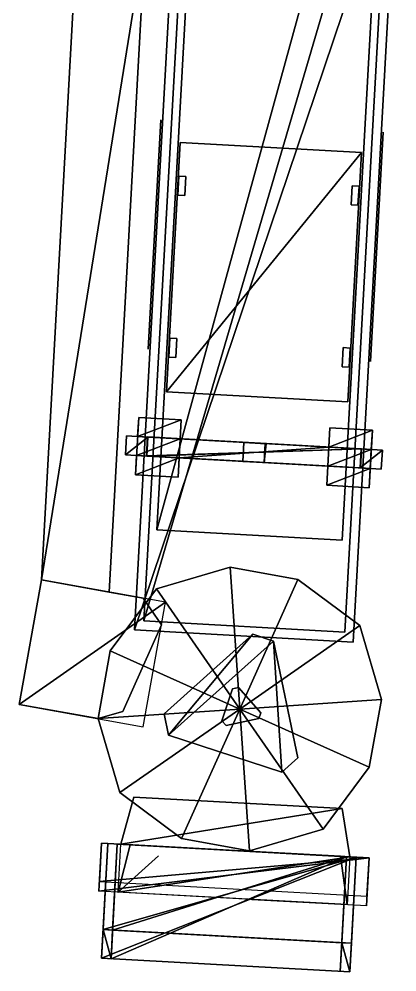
# Model space of a CAD drawing. Header units: millimetres. Extents: x -39 to 131, y -304 to 0.
# Drawn here: x -32.53 to -28.58, y -291.3 to -281.35 of the extents above; entities that cross this region are included whole.
import ezdxf

# ---------------------------------------------------------------- set-up
doc = ezdxf.new("R2010")
doc.units = ezdxf.units.MM
for name, color, linetype in [('MESH05', 7, 'Continuous'), ('MESH06', 7, 'Continuous'), ('MESH127', 7, 'Continuous'), ('MESH128', 7, 'Continuous'), ('MESH129', 7, 'Continuous'), ('MESH130', 7, 'Continuous'), ('MESH131', 7, 'Continuous'), ('MESH132', 7, 'Continuous'), ('MESH159', 7, 'Continuous'), ('MESH160', 7, 'Continuous'), ('MESH187', 7, 'Continuous'), ('MESH188', 7, 'Continuous'), ('MESH273', 7, 'Continuous'), ('MESH274', 7, 'Continuous'), ('MESH275', 7, 'Continuous'), ('MESH276', 7, 'Continuous'), ('MESH277', 7, 'Continuous'), ('MESH278', 7, 'Continuous'), ('MESH424', 7, 'Continuous'), ('MESH425', 7, 'Continuous'), ('MESH426', 7, 'Continuous'), ('MESH427', 7, 'Continuous'), ('MESH428', 7, 'Continuous'), ('MESH429', 7, 'Continuous'), ('MESH430', 7, 'Continuous'), ('MESH431', 7, 'Continuous'), ('MESH432', 7, 'Continuous'), ('MESH457', 7, 'Continuous'), ('MESH458', 7, 'Continuous'), ('MESH539', 7, 'Continuous'), ('MESH540', 7, 'Continuous'), ('MESH541', 7, 'Continuous'), ('MESH542', 7, 'Continuous'), ('MESH543', 7, 'Continuous'), ('MESH544', 7, 'Continuous'), ('TUNNEL2123', 7, 'Continuous'), ('TUNNEL3135', 7, 'Continuous')]:
    doc.layers.add(name, color=color, linetype=linetype)

msp = doc.modelspace()

# ---------------------------------------------------------------- meshes
at = {"layer": 'MESH05'}
mesh = msp.add_polyface(dxfattribs=at)
corners = [(-28.7256, -282.5323, 5.1457), (-28.8584, -284.9287, 5.1457), (-28.8584, -284.9287, 3.6625), (-28.7256, -282.5323, 3.6625)]
mesh.append_faces([[corners[k] for k in face] for face in [(0, 1, 2), (0, 2, 3)]])
at = {"layer": 'MESH06'}
mesh = msp.add_polyface(dxfattribs=at)
corners = [(-31.0495, -282.4035, 3.6625), (-31.1823, -284.7999, 5.1457), (-31.0495, -282.4035, 5.1457), (-31.1823, -284.7999, 3.6625)]
mesh.append_faces([[corners[k] for k in face] for face in [(0, 1, 2), (0, 3, 1)]])
at = {"layer": 'MESH127'}
mesh = msp.add_polyface(dxfattribs=at)
corners = [(-31.3702, -289.9769, 5.4293), (-29.1735, -290.0968, 3.2293), (-29.1735, -290.0968, 5.4293), (-31.3702, -289.9769, 3.2293), (-31.3702, -289.9769, 5.4293), (-31.4973, -290.4707, 3.2293), (-31.3702, -289.9769, 3.2293), (-31.4973, -290.4707, 5.4293), (-29.1735, -290.0968, 3.2293), (-29.1009, -290.6014, 5.4293), (-29.1735, -290.0968, 5.4293), (-29.1009, -290.6014, 3.2293)]
mesh.append_faces([[corners[k] for k in face] for face in [(0, 1, 2), (0, 3, 1), (4, 5, 6), (4, 7, 5), (8, 9, 10), (8, 11, 9)]])
at = {"layer": 'MESH128'}
mesh = msp.add_polyface(dxfattribs=at)
corners = [(-31.4973, -290.4707, 4.1293), (-31.0761, -290.0931, 3.2293), (-31.0761, -290.0931, 4.1293), (-31.4973, -290.4707, 3.2293)]
mesh.append_faces([[corners[k] for k in face] for face in [(0, 1, 2), (0, 3, 1)]])
at = {"layer": 'MESH129'}
mesh = msp.add_polyface(dxfattribs=at)
corners = [(-30.0994, -290.547, 4.1293), (-29.1009, -290.6014, 3.2293), (-29.1009, -290.6014, 4.1293), (-30.0994, -290.547, 3.2293)]
mesh.append_faces([[corners[k] for k in face] for face in [(0, 1, 2), (0, 3, 1)]])
at = {"layer": 'MESH130'}
mesh = msp.add_polyface(dxfattribs=at)
corners = [(-29.0736, -290.1022, 5.4293), (-29.1009, -290.6014, 5.4293), (-31.4973, -290.4707, 5.4293), (-31.4701, -289.9714, 5.4293)]
mesh.append_faces([[corners[k] for k in face] for face in [(0, 1, 2), (0, 2, 3)]])
at = {"layer": 'MESH131'}
mesh = msp.add_polyface(dxfattribs=at)
corners = [(-28.8739, -290.1131, 5.6293), (-28.8739, -290.1131, 3.1293), (-31.6698, -289.9606, 3.1293), (-28.8739, -290.1131, 5.6293), (-28.9012, -290.6123, 3.1293), (-28.8739, -290.1131, 3.1293), (-28.9012, -290.6123, 5.6293), (-28.8739, -290.1131, 3.1293), (-28.9012, -290.6123, 3.1293), (-31.697, -290.4598, 3.1293), (-31.6698, -289.9606, 3.1293), (-31.6698, -289.9606, 3.1293), (-31.697, -290.4598, 3.1293), (-31.697, -290.4598, 5.6293), (-31.6698, -289.9606, 5.6293), (-31.6698, -289.9606, 5.6293), (-28.8739, -290.1131, 5.6293), (-31.6698, -289.9606, 5.6293), (-31.6916, -290.36, 5.6293), (-28.8957, -290.5125, 5.6293)]
mesh.append_faces([[corners[k] for k in face] for face in [(0, 1, 2), (3, 4, 5), (3, 6, 4), (7, 8, 9), (7, 9, 10), (11, 12, 13), (11, 13, 14), (0, 2, 15), (16, 17, 18), (16, 18, 19)]])
at = {"layer": 'MESH132'}
mesh = msp.add_polyface(dxfattribs=at)
corners = [(-29.0736, -290.1022, 5.5293), (-29.156, -289.597, 5.5293), (-31.4701, -289.9714, 5.5293), (-29.156, -289.597, 5.5293), (-29.0736, -290.1022, 5.5293), (-29.0736, -290.1022, 3.2293), (-29.156, -289.597, 3.2293), (-29.0736, -290.1022, 3.2293), (-31.4701, -289.9714, 3.2293), (-29.156, -289.597, 3.2293), (-31.3333, -289.4781, 3.2293), (-31.3333, -289.4781, 3.2293), (-31.4701, -289.9714, 3.2293), (-31.4701, -289.9714, 5.5293), (-31.3333, -289.4781, 5.5293), (-31.3333, -289.4781, 5.5293)]
mesh.append_faces([[corners[k] for k in face] for face in [(0, 1, 2), (3, 4, 5), (3, 5, 6), (7, 8, 9), (9, 8, 10), (11, 12, 13), (11, 13, 14), (1, 15, 2)]])
at = {"layer": 'MESH159'}
mesh = msp.add_polyface(dxfattribs=at)
corners = [(-30.0041, -288.5969, 5.9416), (-30.0242, -288.6582, 5.9416), (-30.0041, -288.5969, 5.6998), (-30.0242, -288.6582, 5.6998), (-30.0242, -288.6582, 5.9416), (-30.3691, -288.7304, 5.9416), (-30.0242, -288.6582, 5.6998), (-30.3691, -288.7304, 5.6998), (-30.4121, -288.6823, 5.6998), (-30.3691, -288.7304, 5.6998), (-30.3691, -288.7304, 5.9416), (-30.4121, -288.6823, 5.9416), (-30.3022, -288.3476, 5.6998), (-30.4121, -288.6823, 5.6998), (-30.4121, -288.6823, 5.9416), (-30.3022, -288.3476, 5.9416), (-30.2391, -288.3344, 5.9416), (-30.3022, -288.3476, 5.6998), (-30.3022, -288.3476, 5.9416), (-30.2391, -288.3344, 5.6998), (-30.2391, -288.3344, 5.9416), (-30.0041, -288.5969, 5.6998), (-30.2391, -288.3344, 5.6998), (-30.0041, -288.5969, 5.9416)]
mesh.append_faces([[corners[k] for k in face] for face in [(0, 1, 2), (2, 1, 3), (4, 5, 6), (5, 7, 6), (8, 9, 10), (8, 10, 11), (12, 13, 14), (12, 14, 15), (16, 17, 18), (16, 19, 17), (20, 21, 22), (20, 23, 21)]])
at = {"layer": 'MESH160'}
mesh = msp.add_polyface(dxfattribs=at)
corners = [(-29.6172, -289.0668, 5.9302), (-29.8723, -287.8486, 5.9302), (-29.787, -289.2187, 5.9302), (-29.8723, -287.8486, 6.6796), (-29.6172, -289.0668, 5.9302), (-29.8723, -287.8486, 5.9302), (-29.6172, -289.0668, 6.6796), (-29.6172, -289.0668, 6.6796), (-29.8723, -287.8486, 6.6796), (-29.787, -289.2187, 6.6796), (-29.787, -289.2187, 6.6796), (-29.8723, -287.8486, 6.6796), (-30.9694, -288.8305, 6.6796), (-29.8723, -287.8486, 6.6796), (-30.0887, -287.7776, 6.6796), (-30.9694, -288.8305, 6.6796), (-29.8723, -287.8486, 6.6796), (-30.0887, -287.7776, 5.9302), (-30.0887, -287.7776, 6.6796), (-29.8723, -287.8486, 5.9302), (-30.0887, -287.7776, 5.9302), (-30.9694, -288.8305, 5.9302), (-30.0887, -287.7776, 5.9302), (-31.0161, -288.6076, 5.9302), (-30.9694, -288.8305, 5.9302), (-30.0887, -287.7776, 6.6796), (-30.0887, -287.7776, 5.9302), (-31.0161, -288.6076, 5.9302), (-31.0161, -288.6076, 6.6796), (-31.0161, -288.6076, 5.9302), (-30.9694, -288.8305, 6.6796), (-31.0161, -288.6076, 6.6796), (-30.9694, -288.8305, 5.9302), (-30.9694, -288.8305, 6.6796), (-30.9694, -288.8305, 5.9302), (-29.787, -289.2187, 5.9302), (-29.787, -289.2187, 5.9302), (-29.8723, -287.8486, 5.9302), (-29.787, -289.2187, 6.6796), (-29.787, -289.2187, 6.6796), (-29.787, -289.2187, 5.9302), (-29.6172, -289.0668, 5.9302), (-29.6172, -289.0668, 6.6796), (-30.0887, -287.7776, 6.6796), (-31.0161, -288.6076, 6.6796)]
mesh.append_faces([[corners[k] for k in face] for face in [(0, 1, 2), (3, 4, 5), (3, 6, 4), (7, 8, 9), (10, 11, 12), (13, 14, 15), (16, 17, 18), (16, 19, 17), (1, 20, 21), (22, 23, 24), (25, 26, 27), (25, 27, 28), (29, 30, 31), (29, 32, 30), (33, 34, 35), (36, 37, 24), (38, 33, 35), (39, 40, 41), (39, 41, 42), (43, 44, 12)]])
at = {"layer": 'MESH187'}
mesh = msp.add_polyface(dxfattribs=at)
corners = [(-29.0751, -291.3044, 5.4293), (-29.1585, -290.9994, 3.2293), (-29.0586, -291.0049, 3.2293), (-29.1749, -291.2989, 5.4293), (-29.1585, -290.9994, 3.2293), (-29.0751, -291.3044, 5.4293), (-29.1091, -290.1007, 3.3293), (-29.1585, -290.9994, 3.2293), (-29.1749, -291.2989, 5.4293), (-29.1091, -290.1007, 3.3293), (-31.5549, -290.8676, 3.2293), (-29.1585, -290.9994, 3.2293), (-29.1091, -290.1007, 3.3293), (-31.5055, -289.969, 3.3293), (-31.5549, -290.8676, 3.2293), (-31.5055, -289.969, 3.3293), (-31.5713, -291.1672, 5.4293), (-31.5549, -290.8676, 3.2293), (-31.5055, -289.969, 5.5293), (-31.5713, -291.1672, 5.4293), (-31.5055, -289.969, 3.3293), (-29.1091, -290.1007, 5.5293), (-31.5713, -291.1672, 5.4293), (-31.5055, -289.969, 5.5293), (-29.1091, -290.1007, 5.5293), (-29.1749, -291.2989, 5.4293), (-31.5713, -291.1672, 5.4293), (-29.1091, -290.1007, 3.3293), (-29.1749, -291.2989, 5.4293), (-29.1091, -290.1007, 5.5293), (-31.5713, -291.1672, 5.4293), (-31.6547, -290.8622, 3.2293), (-31.5549, -290.8676, 3.2293), (-31.6712, -291.1617, 5.4293), (-31.6547, -290.8622, 3.2293), (-31.5713, -291.1672, 5.4293)]
mesh.append_faces([[corners[k] for k in face] for face in [(0, 1, 2), (3, 4, 5), (6, 7, 8), (9, 10, 11), (12, 13, 14), (15, 16, 17), (18, 19, 20), (21, 22, 23), (24, 25, 26), (27, 28, 29), (30, 31, 32), (33, 34, 35)]])
at = {"layer": 'MESH188'}
mesh = msp.add_polyface(dxfattribs=at)
corners = [(-31.6712, -291.1617, 5.5293), (-29.0751, -291.3044, 5.4293), (-29.0751, -291.3044, 5.5293), (-31.6712, -291.1617, 5.4293), (-29.0092, -290.1062, 5.6293), (-31.6712, -291.1617, 5.5293), (-29.0751, -291.3044, 5.5293), (-31.6053, -289.9635, 5.6293), (-31.6053, -289.9635, 3.2293), (-31.6712, -291.1617, 5.5293), (-31.6053, -289.9635, 5.6293), (-31.6053, -289.9635, 3.2293), (-31.6547, -290.8622, 3.1293), (-31.6712, -291.1617, 5.5293), (-29.0092, -290.1062, 3.2293), (-31.6547, -290.8622, 3.1293), (-31.6053, -289.9635, 3.2293), (-29.0092, -290.1062, 3.2293), (-29.0586, -291.0049, 3.1293), (-31.6547, -290.8622, 3.1293), (-29.0092, -290.1062, 3.2293), (-29.0751, -291.3044, 5.5293), (-29.0586, -291.0049, 3.1293), (-29.0092, -290.1062, 5.6293), (-29.0751, -291.3044, 5.5293), (-29.0092, -290.1062, 3.2293), (-31.6547, -290.8622, 3.2293), (-31.6547, -290.8622, 3.1293), (-29.0586, -291.0049, 3.1293), (-29.0586, -291.0049, 3.2293)]
mesh.append_faces([[corners[k] for k in face] for face in [(0, 1, 2), (0, 3, 1), (4, 5, 6), (4, 7, 5), (8, 9, 10), (11, 12, 13), (14, 15, 16), (17, 18, 19), (20, 21, 22), (23, 24, 25), (26, 27, 28), (26, 28, 29)]])
at = {"layer": 'MESH273'}
mesh = msp.add_polyface(dxfattribs=at)
corners = [(-28.7442, -288.4583, 3.1293), (-30.2251, -288.5583, 3.1293), (-28.9714, -287.686, 3.1293), (-28.8713, -289.1669, 3.1293), (-28.7442, -288.4583, 5.697), (-28.8713, -289.1669, 3.1293), (-28.7442, -288.4583, 3.1293), (-28.8713, -289.1669, 5.697), (-28.7442, -288.4583, 5.697), (-30.2251, -288.5583, 5.697), (-28.8713, -289.1669, 5.697), (-28.9714, -287.686, 5.697), (-28.9714, -287.686, 5.697), (-28.7442, -288.4583, 5.697), (-28.7442, -288.4583, 3.1293), (-28.9714, -287.686, 3.1293), (-28.9714, -287.686, 5.697), (-28.9714, -287.686, 3.1293), (-29.6165, -287.2045, 3.1293), (-29.6165, -287.2045, 3.1293), (-30.3251, -287.0773, 3.1293), (-31.0974, -287.3045, 3.1293), (-31.5789, -287.9496, 3.1293), (-31.7061, -288.6583, 3.1293), (-31.4789, -289.4306, 3.1293), (-30.8338, -289.9121, 3.1293), (-30.1251, -290.0392, 3.1293), (-30.8338, -289.9121, 5.697), (-30.8338, -289.9121, 3.1293), (-30.1251, -290.0392, 3.1293), (-31.4789, -289.4306, 5.697), (-30.8338, -289.9121, 3.1293), (-30.8338, -289.9121, 5.697), (-31.4789, -289.4306, 3.1293), (-31.7061, -288.6583, 3.1293), (-31.4789, -289.4306, 3.1293), (-31.4789, -289.4306, 5.697), (-31.7061, -288.6583, 5.697), (-31.7061, -288.6583, 5.697), (-31.4789, -289.4306, 5.697), (-31.5789, -287.9496, 5.697), (-31.0974, -287.3045, 5.697), (-30.3251, -287.0773, 5.697), (-29.6165, -287.2045, 5.697), (-29.6165, -287.2045, 5.697), (-30.3251, -287.0773, 3.1293), (-30.3251, -287.0773, 5.697), (-29.6165, -287.2045, 3.1293), (-29.6165, -287.2045, 5.697), (-30.3251, -287.0773, 5.697), (-30.3251, -287.0773, 3.1293), (-31.0974, -287.3045, 3.1293), (-31.0974, -287.3045, 5.697), (-31.0974, -287.3045, 5.4293), (-31.5789, -287.9496, 5.697), (-31.0974, -287.3045, 5.697), (-31.5789, -287.9496, 5.4293), (-30.2251, -288.5583, 5.4293), (-31.5789, -287.9496, 5.4293), (-31.0974, -287.3045, 5.4293), (-31.7061, -288.6583, 5.4293), (-31.5789, -287.9496, 5.4293), (-31.7061, -288.6583, 5.4293), (-31.7061, -288.6583, 5.697), (-31.5789, -287.9496, 5.697), (-30.8338, -289.9121, 5.697), (-30.1251, -290.0392, 5.697), (-29.3528, -289.812, 5.697), (-28.8713, -289.1669, 5.697), (-29.3528, -289.812, 5.697), (-29.3528, -289.812, 3.1293), (-30.1251, -290.0392, 5.697), (-29.3528, -289.812, 3.1293), (-29.3528, -289.812, 5.697), (-30.1251, -290.0392, 3.1293), (-30.1251, -290.0392, 5.697), (-29.3528, -289.812, 3.1293), (-28.8713, -289.1669, 3.1293)]
mesh.append_faces([[corners[k] for k in face] for face in [(0, 1, 2), (0, 3, 1), (4, 5, 6), (4, 7, 5), (8, 9, 10), (8, 11, 9), (12, 13, 14), (12, 14, 15), (16, 17, 18), (2, 1, 19), (19, 1, 20), (1, 21, 20), (1, 22, 21), (1, 23, 22), (1, 24, 23), (1, 25, 24), (26, 25, 1), (27, 28, 29), (30, 31, 32), (30, 33, 31), (34, 35, 36), (34, 36, 37), (9, 38, 39), (9, 40, 38), (9, 41, 40), (9, 42, 41), (43, 42, 9), (44, 45, 46), (44, 47, 45), (16, 18, 48), (11, 43, 9), (49, 50, 51), (49, 51, 52), (53, 54, 55), (53, 56, 54), (57, 58, 59), (57, 60, 58), (61, 62, 63), (61, 63, 64), (9, 39, 65), (66, 9, 65), (67, 9, 66), (10, 9, 67), (68, 69, 70), (71, 72, 73), (71, 74, 72), (27, 29, 75), (76, 26, 1), (3, 76, 1), (68, 70, 77)]])
at = {"layer": 'MESH274'}
mesh = msp.add_polyface(dxfattribs=at)
corners = [(-31.591, -287.3379, 4.1293), (-31.2367, -287.4014, 3.1293), (-31.2367, -287.4014, 4.1293), (-31.591, -287.3379, 3.1293), (-31.2098, -280.457, 1.5293), (-31.591, -287.3379, 3.1293), (-31.591, -287.3379, 4.1293), (-31.2098, -280.457, 0.5293), (-31.2367, -287.4014, 4.1293), (-31.591, -287.3379, 3.1293), (-31.591, -287.3379, 4.1293), (-31.2367, -287.4014, 3.1293)]
mesh.append_faces([[corners[k] for k in face] for face in [(0, 1, 2), (0, 3, 1), (4, 5, 6), (7, 5, 4), (8, 9, 10), (8, 11, 9)]])
at = {"layer": 'MESH275'}
mesh = msp.add_polyface(dxfattribs=at)
corners = [(-32.5329, -288.5099, 4.1293), (-31.7061, -288.6583, 3.1293), (-31.7061, -288.6583, 4.1293), (-32.5329, -288.5099, 3.1293), (-32.2997, -287.2107, 3.1293), (-32.5329, -288.5099, 3.1293), (-32.5329, -288.5099, 4.1293), (-32.2997, -287.2107, 4.1293), (-32.5329, -288.5099, 3.1293), (-32.2997, -287.2107, 3.1293), (-32.5329, -288.5099, 4.1293), (-32.2997, -287.2107, 4.1293), (-31.9185, -280.3299, 1.5293), (-32.2997, -287.2107, 4.1293), (-32.2997, -287.2107, 3.1293), (-31.9185, -280.3299, 0.5293), (-31.7061, -288.6583, 4.1293), (-32.5329, -288.5099, 3.1293), (-32.5329, -288.5099, 4.1293), (-31.7061, -288.6583, 3.1293)]
mesh.append_faces([[corners[k] for k in face] for face in [(0, 1, 2), (0, 3, 1), (4, 5, 6), (7, 8, 9), (7, 10, 8), (4, 6, 11), (12, 13, 14), (12, 14, 15), (16, 17, 18), (16, 19, 17)]])
at = {"layer": 'MESH276'}
mesh = msp.add_polyface(dxfattribs=at)
corners = [(-31.2098, -280.457, 0.6293), (-32.2997, -287.2107, 3.2293), (-31.591, -287.3379, 3.2293), (-31.9185, -280.3299, 0.6293)]
mesh.append_faces([[corners[k] for k in face] for face in [(0, 1, 2), (0, 3, 1)]])
at = {"layer": 'MESH277'}
mesh = msp.add_polyface(dxfattribs=at)
corners = [(-31.2367, -287.4014, 3.1293), (-31.0429, -287.6801, 5.4293), (-31.2367, -287.4014, 5.4293), (-31.0429, -287.6801, 3.1293), (-31.0429, -287.6801, 3.1293), (-31.4486, -288.5826, 5.4293), (-31.0429, -287.6801, 5.4293), (-31.4486, -288.5826, 3.1293), (-31.4486, -288.5826, 5.4293), (-31.4486, -288.5826, 3.1293), (-31.7061, -288.6583, 3.1293), (-31.7061, -288.6583, 5.4293)]
mesh.append_faces([[corners[k] for k in face] for face in [(0, 1, 2), (0, 3, 1), (4, 5, 6), (4, 7, 5), (8, 9, 10), (8, 10, 11)]])
at = {"layer": 'MESH278'}
mesh = msp.add_polyface(dxfattribs=at)
corners = [(-31.0005, -287.4438, 3.2293), (-32.5329, -288.5099, 3.2293), (-31.2336, -288.7431, 3.2293), (-32.2997, -287.2107, 3.2293)]
mesh.append_faces([[corners[k] for k in face] for face in [(0, 1, 2), (0, 3, 1)]])
at = {"layer": 'MESH424'}
mesh = msp.add_polyface(dxfattribs=at)
corners = [(-31.1869, -285.7183, 8.5779), (-31.4188, -285.905, 8.5779), (-31.1979, -285.9172, 8.5779), (-31.4078, -285.7061, 8.5779), (-31.1869, -285.7183, 8.5779), (-31.4078, -285.7061, 8.2518), (-31.4078, -285.7061, 8.5779), (-31.1869, -285.7183, 8.2518), (-31.1869, -285.7183, 8.5779), (-31.1979, -285.9172, 8.2518), (-31.1869, -285.7183, 8.2518), (-31.1979, -285.9172, 8.5779), (-31.4188, -285.905, 8.5779), (-31.1979, -285.9172, 8.2518), (-31.1979, -285.9172, 8.5779), (-31.4188, -285.905, 8.2518), (-31.4078, -285.7061, 8.2518), (-31.4188, -285.905, 8.2518), (-31.4188, -285.905, 8.5779), (-31.4078, -285.7061, 0.1793), (-31.4188, -285.905, 0.1793), (-31.1869, -285.7183, 0.1793), (-31.4188, -285.905, 0.1793), (-31.4078, -285.7061, 0.1793), (-31.1979, -285.9172, 0.1793), (-28.9551, -285.8421, 0.1793), (-28.9662, -286.0409, 0.1793), (-28.7342, -285.8543, 0.1793), (-28.7453, -286.0532, 0.1793), (-28.7342, -285.8543, 8.2518), (-28.7453, -286.0532, 0.1793), (-28.7342, -285.8543, 0.1793), (-28.7453, -286.0532, 8.2518), (-28.7342, -285.8543, 8.5779), (-28.7453, -286.0532, 8.5779), (-28.7342, -285.8543, 8.5779), (-28.9662, -286.0409, 8.5779), (-28.7453, -286.0532, 8.5779), (-28.9551, -285.8421, 8.5779), (-28.7342, -285.8543, 8.5779), (-28.9551, -285.8421, 8.2518), (-28.9551, -285.8421, 8.5779), (-28.7342, -285.8543, 8.2518), (-28.9551, -285.8421, 0.1793), (-28.7342, -285.8543, 0.1793), (-28.9551, -285.8421, 8.2518), (-28.9662, -286.0409, 8.5779), (-28.9551, -285.8421, 8.5779), (-28.9662, -286.0409, 8.2518), (-28.9551, -285.8421, 0.5793), (-28.9662, -286.0409, 0.5793), (-28.9551, -285.8421, 0.5793), (-31.1979, -285.9172, 0.5793), (-28.9662, -286.0409, 0.5793), (-31.1869, -285.7183, 0.5793), (-28.9551, -285.8421, 0.5793), (-31.1869, -285.7183, 0.1793), (-31.1869, -285.7183, 0.5793), (-28.9551, -285.8421, 0.1793), (-31.1979, -285.9172, 0.5793), (-31.1869, -285.7183, 0.5793), (-31.1979, -285.9172, 0.5793), (-28.9662, -286.0409, 0.1793), (-28.9662, -286.0409, 0.5793), (-31.1979, -285.9172, 0.1793), (-28.9662, -286.0409, 8.5779), (-28.9662, -286.0409, 8.2518), (-28.7453, -286.0532, 8.2518), (-28.7453, -286.0532, 0.1793), (-28.9662, -286.0409, 0.1793), (-28.7453, -286.0532, 8.5779), (-31.4188, -285.905, 0.1793), (-31.1979, -285.9172, 0.1793), (-31.1869, -285.7183, 0.1793), (-31.4078, -285.7061, 0.1793), (-31.4078, -285.7061, 8.5779)]
mesh.append_faces([[corners[k] for k in face] for face in [(0, 1, 2), (0, 3, 1), (4, 5, 6), (4, 7, 5), (8, 9, 10), (8, 11, 9), (12, 13, 14), (12, 15, 13), (16, 17, 18), (19, 17, 16), (19, 20, 17), (21, 22, 23), (21, 24, 22), (25, 24, 21), (25, 26, 24), (27, 26, 25), (27, 28, 26), (29, 30, 31), (29, 32, 30), (33, 32, 29), (33, 34, 32), (35, 36, 37), (35, 38, 36), (39, 40, 41), (39, 42, 40), (42, 43, 40), (42, 44, 43), (45, 46, 47), (45, 48, 46), (49, 48, 45), (49, 50, 48), (51, 52, 53), (51, 54, 52), (55, 56, 57), (55, 58, 56), (10, 59, 60), (10, 9, 59), (61, 62, 63), (61, 64, 62), (65, 66, 67), (66, 68, 67), (66, 69, 68), (65, 67, 70), (15, 71, 72), (15, 72, 13), (7, 73, 74), (7, 74, 5), (16, 18, 75)]])
at = {"layer": 'MESH425'}
mesh = msp.add_polyface(dxfattribs=at)
corners = [(-30.8375, -285.5367, -0.4207), (-30.8486, -285.7371, -0.6207), (-31.2927, -285.7125, -0.6207), (-31.2816, -285.512, -0.4207), (-30.8375, -285.5367, -0.2207), (-30.8375, -285.5367, -0.4207), (-31.2816, -285.512, -0.4207), (-31.2816, -285.512, -0.2207), (-30.8375, -285.5367, -0.2207), (-31.2816, -285.512, -0.2207), (-31.2927, -285.7125, -0.0207), (-30.8486, -285.7371, -0.0207), (-30.8486, -285.7371, -0.0207), (-31.2927, -285.7125, -0.0207), (-31.3038, -285.9114, -0.0207), (-30.8596, -285.936, -0.0207), (-30.8596, -285.936, -0.0207), (-31.3038, -285.9114, -0.0207), (-31.3148, -286.1111, -0.2207), (-30.8707, -286.1358, -0.2207), (-31.3148, -286.1111, -0.2207), (-30.8707, -286.1358, -0.4207), (-30.8707, -286.1358, -0.2207), (-31.3148, -286.1111, -0.4207), (-30.8596, -285.936, -0.6207), (-30.8707, -286.1358, -0.4207), (-31.3148, -286.1111, -0.4207), (-31.3038, -285.9114, -0.6207)]
mesh.append_faces([[corners[k] for k in face] for face in [(0, 1, 2), (0, 2, 3), (4, 5, 6), (4, 6, 7), (8, 9, 10), (8, 10, 11), (12, 13, 14), (12, 14, 15), (16, 17, 18), (16, 18, 19), (20, 21, 22), (20, 23, 21), (24, 25, 26), (24, 26, 27)]])
at = {"layer": 'MESH426'}
mesh = msp.add_polyface(dxfattribs=at)
corners = [(-28.8388, -285.6474, -0.4207), (-28.85, -285.8479, -0.6207), (-29.2941, -285.8233, -0.6207), (-29.283, -285.6228, -0.4207), (-28.8388, -285.6474, -0.2207), (-28.8388, -285.6474, -0.4207), (-29.283, -285.6228, -0.4207), (-29.283, -285.6228, -0.2207), (-28.8388, -285.6474, -0.2207), (-29.283, -285.6228, -0.2207), (-29.2941, -285.8233, -0.0207), (-28.85, -285.8479, -0.0207), (-28.85, -285.8479, -0.0207), (-29.2941, -285.8233, -0.0207), (-29.3051, -286.0222, -0.0207), (-28.861, -286.0468, -0.0207), (-28.861, -286.0468, -0.0207), (-29.3051, -286.0222, -0.0207), (-29.3162, -286.2219, -0.2207), (-28.861, -286.0468, -0.0207), (-29.3162, -286.2219, -0.2207), (-28.8721, -286.2465, -0.2207), (-29.3162, -286.2219, -0.2207), (-28.8721, -286.2465, -0.4207), (-28.8721, -286.2465, -0.2207), (-29.3162, -286.2219, -0.4207), (-28.861, -286.0468, -0.6207), (-28.8721, -286.2465, -0.4207), (-29.3162, -286.2219, -0.4207), (-28.861, -286.0468, -0.6207), (-29.3162, -286.2219, -0.4207), (-29.3051, -286.0222, -0.6207)]
mesh.append_faces([[corners[k] for k in face] for face in [(0, 1, 2), (0, 2, 3), (4, 5, 6), (4, 6, 7), (8, 9, 10), (8, 10, 11), (12, 13, 14), (12, 14, 15), (16, 17, 18), (19, 20, 21), (22, 23, 24), (22, 25, 23), (26, 27, 28), (29, 30, 31)]])
at = {"layer": 'MESH427'}
mesh = msp.add_polyface(dxfattribs=at)
corners = [(-29.9491, -285.787, 0.1793), (-29.9717, -285.9852, 0.1793), (-29.9717, -285.9852, -0.2207), (-30.1938, -285.9729, 0.1793), (-29.9717, -285.9852, -0.2207), (-29.9717, -285.9852, 0.1793), (-30.1938, -285.9729, -0.2207), (-30.182, -285.7741, -0.2207), (-30.1938, -285.9729, -0.2207), (-30.1938, -285.9729, 0.1793), (-30.182, -285.7741, 0.1793), (-29.9491, -285.787, 0.1793), (-30.182, -285.7741, -0.2207), (-30.182, -285.7741, 0.1793), (-29.9491, -285.787, 0.1793), (-29.96, -285.7864, -0.2207), (-30.182, -285.7741, -0.2207), (-29.96, -285.7864, -0.2207), (-29.9491, -285.787, 0.1793), (-29.9717, -285.9852, -0.2207)]
mesh.append_faces([[corners[k] for k in face] for face in [(0, 1, 2), (3, 4, 5), (3, 6, 4), (7, 8, 9), (7, 9, 10), (11, 12, 13), (14, 15, 16), (17, 18, 19)]])
at = {"layer": 'MESH428'}
mesh = msp.add_polyface(dxfattribs=at)
corners = [(-29.2941, -285.8233, -0.4207), (-29.3051, -286.0222, -0.4207), (-30.8596, -285.936, -0.4207), (-30.8596, -285.936, -0.2207), (-30.8596, -285.936, -0.4207), (-29.3051, -286.0222, -0.4207), (-29.3051, -286.0222, -0.2207), (-29.2941, -285.8233, -0.2207), (-30.8596, -285.936, -0.2207), (-29.3051, -286.0222, -0.2207), (-30.8486, -285.7371, -0.2207), (-29.2941, -285.8233, -0.2207), (-30.8486, -285.7371, -0.4207), (-30.8486, -285.7371, -0.2207), (-29.2941, -285.8233, -0.4207), (-30.8486, -285.7371, -0.4207)]
mesh.append_faces([[corners[k] for k in face] for face in [(0, 1, 2), (3, 4, 5), (3, 5, 6), (7, 8, 9), (7, 10, 8), (11, 12, 13), (11, 14, 12), (0, 2, 15)]])
at = {"layer": 'MESH429'}
mesh = msp.add_polyface(dxfattribs=at)
corners = [(-31.2816, -285.512, -0.6207), (-31.3148, -286.1111, -0.0207), (-31.2816, -285.512, -0.0207), (-31.3148, -286.1111, -0.6207)]
mesh.append_faces([[corners[k] for k in face] for face in [(0, 1, 2), (0, 3, 1)]])
at = {"layer": 'MESH430'}
mesh = msp.add_polyface(dxfattribs=at)
corners = [(-29.283, -285.6228, -0.6207), (-29.3162, -286.2219, -0.0207), (-29.283, -285.6228, -0.0207), (-29.3162, -286.2219, -0.6207)]
mesh.append_faces([[corners[k] for k in face] for face in [(0, 1, 2), (0, 3, 1)]])
at = {"layer": 'MESH431'}
mesh = msp.add_polyface(dxfattribs=at)
corners = [(-30.8375, -285.5367, -0.0207), (-30.8707, -286.1358, -0.0207), (-30.8707, -286.1358, -0.6207), (-30.8375, -285.5367, -0.6207)]
mesh.append_faces([[corners[k] for k in face] for face in [(0, 1, 2), (0, 2, 3)]])
at = {"layer": 'MESH432'}
mesh = msp.add_polyface(dxfattribs=at)
corners = [(-28.8388, -285.6474, -0.0207), (-28.8721, -286.2465, -0.0207), (-28.8721, -286.2465, -0.6207), (-28.8388, -285.6474, -0.6207)]
mesh.append_faces([[corners[k] for k in face] for face in [(0, 1, 2), (0, 2, 3)]])
at = {"layer": 'MESH457'}
mesh = msp.add_polyface(dxfattribs=at)
corners = [(-28.9538, -285.841, 5.6495), (-28.9647, -286.0392, 5.6495), (-31.1994, -285.9154, 5.6495), (-31.1994, -285.9154, 6.0495), (-31.1994, -285.9154, 5.6495), (-28.9647, -286.0392, 5.6495), (-28.9647, -286.0392, 6.0495), (-28.9538, -285.841, 6.0495), (-31.1994, -285.9154, 6.0495), (-28.9647, -286.0392, 6.0495), (-31.1884, -285.7171, 6.0495), (-28.9538, -285.841, 6.0495), (-31.1884, -285.7171, 5.6495), (-31.1884, -285.7171, 6.0495), (-28.9538, -285.841, 5.6495), (-31.1884, -285.7171, 5.6495)]
mesh.append_faces([[corners[k] for k in face] for face in [(0, 1, 2), (3, 4, 5), (3, 5, 6), (7, 8, 9), (7, 10, 8), (11, 12, 13), (11, 14, 12), (0, 2, 15)]])
at = {"layer": 'MESH458'}
mesh = msp.add_polyface(dxfattribs=at)
corners = [(-28.9538, -285.841, 3.1992), (-31.1994, -285.9154, 3.1992), (-28.9647, -286.0392, 3.1992), (-31.1884, -285.7171, 3.1992), (-28.9538, -285.841, 3.1992), (-31.1884, -285.7171, 2.7992), (-31.1884, -285.7171, 3.1992), (-28.9538, -285.841, 2.7992), (-28.9538, -285.841, 2.7992), (-31.1994, -285.9154, 2.7992), (-31.1884, -285.7171, 2.7992), (-28.9647, -286.0392, 2.7992), (-31.1994, -285.9154, 3.1992), (-31.1994, -285.9154, 2.7992), (-28.9647, -286.0392, 2.7992), (-28.9647, -286.0392, 3.1992)]
mesh.append_faces([[corners[k] for k in face] for face in [(0, 1, 2), (0, 3, 1), (4, 5, 6), (4, 7, 5), (8, 9, 10), (8, 11, 9), (12, 13, 14), (12, 14, 15)]])
at = {"layer": 'MESH539'}
mesh = msp.add_polyface(dxfattribs=at)
corners = [(-28.5818, -279.6083, 3.1929), (-29.0391, -287.8586, 3.1929), (-31.3265, -287.7318, 3.1929), (-28.5818, -279.6083, 5.6494), (-29.0391, -287.8586, 3.1929), (-28.5818, -279.6083, 3.1929), (-29.0391, -287.8586, 5.6494), (-28.5818, -279.6083, 5.6494), (-31.3265, -287.7318, 5.6494), (-29.0391, -287.8586, 5.6494), (-30.8692, -279.4815, 5.6494), (-28.5818, -279.6083, 5.6494), (-30.8692, -279.4815, 3.1929), (-30.8692, -279.4815, 5.6494), (-28.5818, -279.6083, 3.1929), (-30.8692, -279.4815, 3.1929), (-30.8692, -279.4815, 3.1929), (-31.3265, -287.7318, 3.1929), (-31.3265, -287.7318, 5.6494), (-30.8692, -279.4815, 5.6494)]
mesh.append_faces([[corners[k] for k in face] for face in [(0, 1, 2), (3, 4, 5), (3, 6, 4), (7, 8, 9), (7, 10, 8), (11, 12, 13), (11, 14, 12), (0, 2, 15), (16, 17, 18), (16, 18, 19)]])
at = {"layer": 'MESH540'}
mesh = msp.add_polyface(dxfattribs=at)
corners = [(-28.9782, -283.0966, 3.2101), (-28.9892, -283.2961, 3.2101), (-28.9892, -283.2961, 3.0157), (-29.0614, -283.2921, 3.2101), (-28.9892, -283.2961, 3.0157), (-28.9892, -283.2961, 3.2101), (-29.0614, -283.2921, 3.0157), (-29.0503, -283.0926, 3.0157), (-29.0614, -283.2921, 3.0157), (-29.0614, -283.2921, 3.2101), (-29.0503, -283.0926, 3.2101), (-28.9782, -283.0966, 3.2101), (-29.0503, -283.0926, 3.0157), (-29.0503, -283.0926, 3.2101), (-28.9782, -283.0966, 3.0157), (-28.9782, -283.0966, 3.0157)]
mesh.append_faces([[corners[k] for k in face] for face in [(0, 1, 2), (3, 4, 5), (3, 6, 4), (7, 8, 9), (7, 9, 10), (11, 12, 13), (11, 14, 12), (0, 2, 15)]])
at = {"layer": 'MESH541'}
mesh = msp.add_polyface(dxfattribs=at)
corners = [(-29.0719, -284.788, 3.2101), (-29.0719, -284.788, 3.0157), (-29.1441, -284.784, 3.0157), (-29.0719, -284.788, 3.2101), (-29.083, -284.9874, 3.0157), (-29.0719, -284.788, 3.0157), (-29.083, -284.9874, 3.2101), (-29.1551, -284.9834, 3.2101), (-29.083, -284.9874, 3.0157), (-29.083, -284.9874, 3.2101), (-29.1551, -284.9834, 3.0157), (-29.1441, -284.784, 3.0157), (-29.1551, -284.9834, 3.0157), (-29.1551, -284.9834, 3.2101), (-29.1441, -284.784, 3.2101), (-29.1441, -284.784, 3.2101)]
mesh.append_faces([[corners[k] for k in face] for face in [(0, 1, 2), (3, 4, 5), (3, 6, 4), (7, 8, 9), (7, 10, 8), (11, 12, 13), (11, 13, 14), (0, 2, 15)]])
at = {"layer": 'MESH542'}
mesh = msp.add_polyface(dxfattribs=at)
corners = [(-30.8829, -284.6876, 3.2101), (-30.8939, -284.887, 3.2101), (-30.8939, -284.887, 3.0157), (-30.9661, -284.883, 3.2101), (-30.8939, -284.887, 3.0157), (-30.8939, -284.887, 3.2101), (-30.9661, -284.883, 3.0157), (-30.9551, -284.6836, 3.0157), (-30.9661, -284.883, 3.0157), (-30.9661, -284.883, 3.2101), (-30.9551, -284.6836, 3.2101), (-30.8829, -284.6876, 3.2101), (-30.9551, -284.6836, 3.0157), (-30.9551, -284.6836, 3.2101), (-30.8829, -284.6876, 3.0157), (-30.8829, -284.6876, 3.0157)]
mesh.append_faces([[corners[k] for k in face] for face in [(0, 1, 2), (3, 4, 5), (3, 6, 4), (7, 8, 9), (7, 9, 10), (11, 12, 13), (11, 14, 12), (0, 2, 15)]])
at = {"layer": 'MESH543'}
mesh = msp.add_polyface(dxfattribs=at)
corners = [(-30.7891, -282.9962, 3.2101), (-30.7891, -282.9962, 3.0157), (-30.8613, -282.9922, 3.0157), (-30.7891, -282.9962, 3.2101), (-30.8002, -283.1957, 3.0157), (-30.7891, -282.9962, 3.0157), (-30.8002, -283.1957, 3.2101), (-30.8724, -283.1917, 3.2101), (-30.8002, -283.1957, 3.0157), (-30.8002, -283.1957, 3.2101), (-30.8724, -283.1917, 3.0157), (-30.8613, -282.9922, 3.0157), (-30.8724, -283.1917, 3.0157), (-30.8724, -283.1917, 3.2101), (-30.8613, -282.9922, 3.2101), (-30.8613, -282.9922, 3.2101)]
mesh.append_faces([[corners[k] for k in face] for face in [(0, 1, 2), (3, 4, 5), (3, 6, 4), (7, 8, 9), (7, 10, 8), (11, 12, 13), (11, 13, 14), (0, 2, 15)]])
at = {"layer": 'MESH544'}
mesh = msp.add_polyface(dxfattribs=at)
corners = [(-28.9512, -282.7456, 3.0187), (-30.9913, -285.2466, 3.0187), (-29.0956, -285.3517, 3.0187), (-28.9512, -282.7456, 3.0187), (-30.8469, -282.6406, 3.0187), (-30.9913, -285.2466, 3.0187), (-28.9512, -282.7456, 3.0187), (-30.8469, -282.6406, 1.9998), (-30.8469, -282.6406, 3.0187), (-28.9512, -282.7456, 1.9998), (-28.9512, -282.7456, 3.0187), (-29.0956, -285.3517, 1.9998), (-28.9512, -282.7456, 1.9998), (-29.0956, -285.3517, 3.0187), (-30.9913, -285.2466, 3.0187), (-29.0956, -285.3517, 1.9998), (-29.0956, -285.3517, 3.0187), (-30.9913, -285.2466, 1.9998), (-30.8469, -282.6406, 1.9998), (-30.9913, -285.2466, 1.9998), (-30.9913, -285.2466, 3.0187), (-28.9512, -282.7456, 1.9998), (-30.9913, -285.2466, 1.9998), (-30.8469, -282.6406, 1.9998), (-29.0956, -285.3517, 1.9998), (-30.8469, -282.6406, 3.0187)]
mesh.append_faces([[corners[k] for k in face] for face in [(0, 1, 2), (3, 4, 5), (6, 7, 8), (6, 9, 7), (10, 11, 12), (10, 13, 11), (14, 15, 16), (14, 17, 15), (18, 19, 20), (21, 22, 23), (21, 24, 22), (18, 20, 25)]])
at = {"layer": 'TUNNEL2123'}
mesh = msp.add_polyface(dxfattribs=at)
corners = [(-28.6597, -277.8411, 5.5193), (-31.0928, -286.6877, 5.5193), (-29.156, -286.7951, 5.5193), (-30.5965, -277.7337, 5.5193), (-30.5965, -277.7337, 3.3316), (-31.0928, -286.6877, 5.5193), (-30.5965, -277.7337, 5.5193), (-31.0928, -286.6877, 3.3316), (-28.6597, -277.8411, 3.3316), (-31.0928, -286.6877, 3.3316), (-30.5965, -277.7337, 3.3316), (-29.156, -286.7951, 3.3316), (-28.6597, -277.8411, 5.5193), (-29.156, -286.7951, 3.3316), (-28.6597, -277.8411, 3.3316), (-29.156, -286.7951, 5.5193)]
mesh.append_faces([[corners[k] for k in face] for face in [(0, 1, 2), (0, 3, 1), (4, 5, 6), (4, 7, 5), (8, 9, 10), (8, 11, 9), (12, 13, 14), (12, 15, 13)]])
at = {"layer": 'TUNNEL3135'}
mesh = msp.add_polyface(dxfattribs=at)
corners = [(-28.6318, -278.8009, 5.576), (-31.2266, -287.6386, 5.576), (-29.1281, -287.7549, 5.576), (-30.7303, -278.6846, 5.576), (-28.6318, -278.8009, 5.576), (-30.7303, -278.6846, 3.2567), (-30.7303, -278.6846, 5.576), (-28.6318, -278.8009, 3.2567), (-28.6318, -278.8009, 5.576), (-29.1281, -287.7549, 3.2567), (-28.6318, -278.8009, 3.2567), (-29.1281, -287.7549, 5.576), (-28.6318, -278.8009, 3.2567), (-29.1281, -287.7549, 3.2567), (-31.2266, -287.6386, 3.2567), (-30.7303, -278.6846, 3.2567), (-30.7303, -278.6846, 3.2567), (-31.2266, -287.6386, 3.2567), (-31.2266, -287.6386, 5.576), (-30.7303, -278.6846, 5.576)]
mesh.append_faces([[corners[k] for k in face] for face in [(0, 1, 2), (0, 3, 1), (4, 5, 6), (4, 7, 5), (8, 9, 10), (8, 11, 9), (12, 13, 14), (12, 14, 15), (16, 17, 18), (16, 18, 19)]])

doc.saveas('drawing.dxf')
